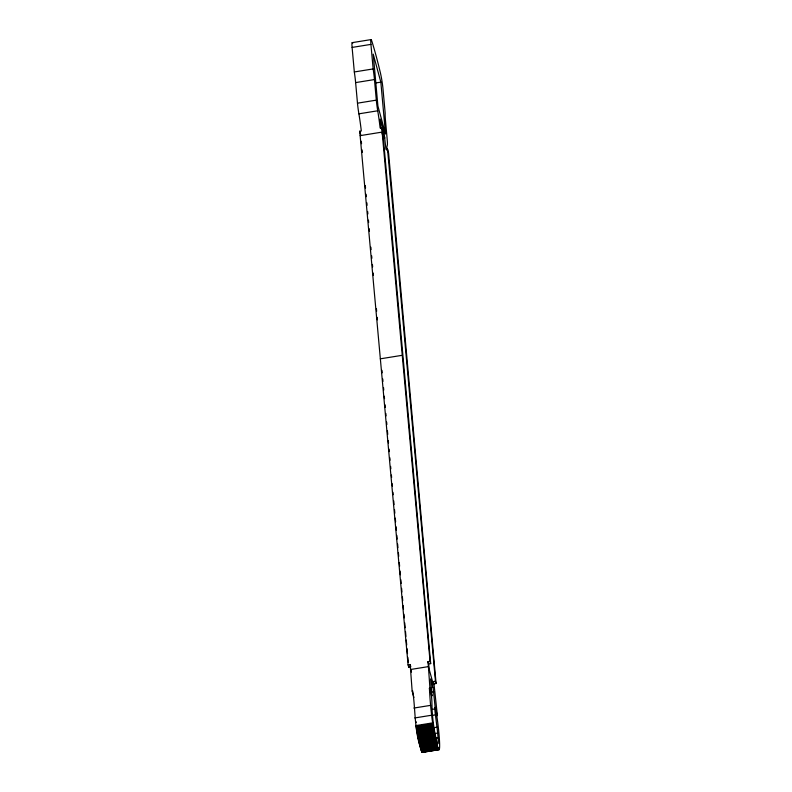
<?xml version="1.0" encoding="UTF-8"?>
<svg xmlns="http://www.w3.org/2000/svg" width="792" height="792" viewBox="0 0 792 792"><rect width="100%" height="100%" fill="white"/><g stroke="black" fill="none" stroke-linecap="round" stroke-linejoin="round"><path stroke-width="1.19" d="M422.631 752.053C414.097 735.788 415.701 708.82 412.672 690.961L412.147 691.05L410.177 664.528L408.088 664.864L359.726 131.234L361.3 130.987L361.103 129.264A31.908 2.752 80.8 0 0 359.132 115.276L358.885 113.83A15.949 1.376 80.8 0 1 357.479 103.178L355.628 82.596A21.275 1.832 80.8 0 0 354.321 71.963L352.103 47.421A12.761 1.099 80.8 0 1 352.697 43.352M429.413 688.268L431.452 695.802L431.977 695.713L429.927 688.179L429.413 688.268C430.363 706.583 432.175 724.957 436.471 742.827C443.282 769.27 437.412 709.691 434.64 707.523L435.164 707.444L437.372 715.562L436.847 715.641M352.212 42.639L371.042 39.6M352.103 47.421L370.933 44.382A12.761 1.099 80.8 0 1 371.735 40.867A159.538 13.741 80.8 0 1 379.18 67.805L379.427 68.835A159.538 13.741 80.8 0 1 380.447 73.042A12.761 1.099 80.8 0 1 382.982 88.823L385.179 113.226A21.275 1.832 80.8 0 0 385.437 119.948L387.209 139.649A15.949 1.376 80.8 0 1 387.258 145.431A31.908 2.752 80.8 0 0 386.872 150.312M354.321 71.963L373.151 68.924L370.933 44.382M355.628 82.596L374.458 79.556A21.275 1.832 80.8 0 0 373.151 68.924M376.141 82.893L380.843 82.14L385.516 134.026L377.903 106.009L373.23 54.123L380.843 82.14M357.479 103.178L376.309 100.139L374.458 79.556M358.885 113.83L377.715 110.791A15.949 1.376 80.8 0 1 376.309 100.139M430.68 663.617L430.056 661.32L427.957 661.657L428.581 663.963L430.68 663.617L382.744 131.561L381.695 127.7L380.13 127.948L379.932 126.235A31.908 2.752 80.8 0 0 377.962 112.246L377.715 110.791M360.172 135.64L382.14 132.096L381.695 127.7M381.902 133.818L384.17 133.452L385.961 149.401L387.526 149.153L388.575 153.024L436.085 683.516L433.986 683.852L433.363 681.546L435.461 681.209L436.085 683.516M382.655 138.244L384.922 137.877M380.279 358.835L402.247 355.301L382.14 132.096M408.088 664.864L408.712 667.161L410.8 666.824L410.177 664.528M410.622 669.487L428.413 666.616L427.957 661.657M430.63 687.753L433.006 687.367L433.145 687.961L435.164 707.444M431.383 692.178L433.759 691.792M413.879 708.058L430.61 705.365M432.382 709.355L434.768 708.969L434.64 707.523M414.77 717.948L431.501 715.245M431.838 715.423L435.422 714.849A21.275 1.832 80.8 0 1 434.768 708.969M415.919 725.581L432.65 722.878M416.038 726.422L432.778 723.72M416.176 727.264L432.907 724.561M416.305 728.105L433.046 725.403M416.443 728.947L433.175 726.244M416.582 729.788L433.313 727.086M433.412 727.749L436.996 727.175L435.422 714.849M416.721 730.63L433.462 727.927M416.859 731.462L433.6 728.769M417.008 732.303L433.749 729.6M417.156 733.125L433.887 730.432M417.305 733.946L434.036 731.254M417.453 734.768L434.184 732.065M417.602 735.57L434.343 732.877M434.065 733.63L437.649 733.055A21.275 1.832 80.8 0 0 436.996 727.175M417.75 736.372L434.491 733.669M417.909 737.164L434.64 734.461M418.057 737.936L434.798 735.243M418.216 738.708L434.947 736.006M418.364 739.461L435.105 736.758M418.522 740.203L435.253 737.5M418.671 740.926L435.412 738.223M435.689 738.174L438.075 737.788L437.649 733.055M418.829 741.629L435.56 738.936M418.978 742.332L435.719 739.629M419.136 743.005L435.867 740.302M419.285 743.658L436.026 740.966M419.433 744.302L436.174 741.599M419.582 744.926L436.323 742.223M419.73 745.519L436.471 742.827M419.879 746.104L436.62 743.401M420.027 746.658L436.768 743.955M420.166 747.193L436.907 744.49M420.314 747.697L437.045 745.005M420.453 748.192L437.184 745.49M420.582 748.658L437.323 745.955M420.72 749.093L437.461 746.391M420.849 749.509L437.59 746.807M420.978 749.895L437.719 747.193M421.106 750.252L437.837 747.559M421.225 750.588L437.966 747.886M421.344 750.895L438.085 748.192M421.463 751.172L438.194 748.48M421.572 751.42L438.303 748.727M421.681 751.648L438.412 748.945M421.78 751.846L438.52 749.143M421.879 752.004L438.62 749.311M421.978 752.143L438.709 749.45M422.156 752.331L439.253 749.588M422.235 752.38L439.194 749.658M384.17 133.452L380.17 119.087L380.863 128.353M359.726 131.234L360.776 135.105M433.006 687.367L430.571 678.893L431.977 695.713M412.147 691.05L413.899 697.504M411.464 672.101L411.048 669.418M437.372 715.562L433.986 683.852M402.247 355.301L430.056 661.32M387.526 149.153L435.461 681.209M433.363 681.546L433.471 684.793L429.541 670.715L428.581 663.963M431.452 695.802L431.59 697.247A21.275 1.832 80.8 0 1 431.878 701.791L432.056 708.969A21.275 1.832 80.8 0 0 432.343 713.513L432.769 718.245A15.949 1.376 80.8 0 0 436.541 740.371A15.949 1.376 80.8 0 0 438.075 737.788M361.33 141.263L361.558 143.728M362.112 149.886L362.33 152.351M365.33 185.595L365.548 188.06M366.102 194.218L366.33 196.683M366.884 202.841L367.102 205.306M367.656 211.464L367.884 213.929M368.438 220.087L368.656 222.552M369.211 228.71L369.428 231.175M370.874 247.183L371.102 249.648M371.656 255.806L371.874 258.261M372.428 264.419L372.646 266.884M373.2 273.042L373.428 275.507M376.418 308.761L376.645 311.226M377.2 317.384L377.418 319.849M381.972 370.339L382.19 372.804M382.744 378.962L382.972 381.427M383.526 387.585L383.744 390.05M384.298 396.208L384.526 398.673M385.08 404.831L385.298 407.296M385.853 413.454L386.07 415.909M386.635 422.067L386.852 424.532M387.407 430.69L387.743 434.382M388.298 440.54L388.516 443.005M389.07 449.163L389.288 451.628M389.852 457.786L390.07 460.251M390.624 466.409L390.842 468.874M391.397 475.032L391.624 477.497M392.179 483.655L392.396 486.12M392.951 492.277L393.178 494.733M393.733 500.89L394.06 504.593M394.505 509.513L394.842 513.206M395.287 518.136L395.614 521.829M396.059 526.759L396.396 530.452M396.841 535.382L397.168 539.075M397.614 544.005L397.95 547.698M398.386 552.618L398.722 556.321M399.277 562.478L399.613 566.171M400.059 571.101L400.386 574.794M400.831 579.714L401.168 583.417M401.603 588.337L401.94 592.03M402.385 596.96L402.722 600.653M403.158 605.583L403.494 609.276M403.94 614.206L404.267 617.899M404.712 622.829L405.157 627.749M405.494 631.442L405.94 636.372M406.266 640.065L406.712 644.995M407.048 648.688L407.484 653.618M407.821 657.311L408.266 662.241M408.484 664.696L408.712 667.161M428.413 666.616L429.927 688.179M420.126 744.203A15.949 1.376 80.8 0 1 419.8 743.074M419.285 741.025A15.949 1.376 80.8 0 1 419.107 740.253M418.562 737.738A15.949 1.376 80.8 0 1 418.206 735.917M417.849 734.006A15.949 1.376 80.8 0 1 417.344 731.066M417.038 729.086A15.949 1.376 80.8 0 1 416.76 727.135M416.186 722.571A15.949 1.376 80.8 0 1 416.107 721.74"/></g></svg>
